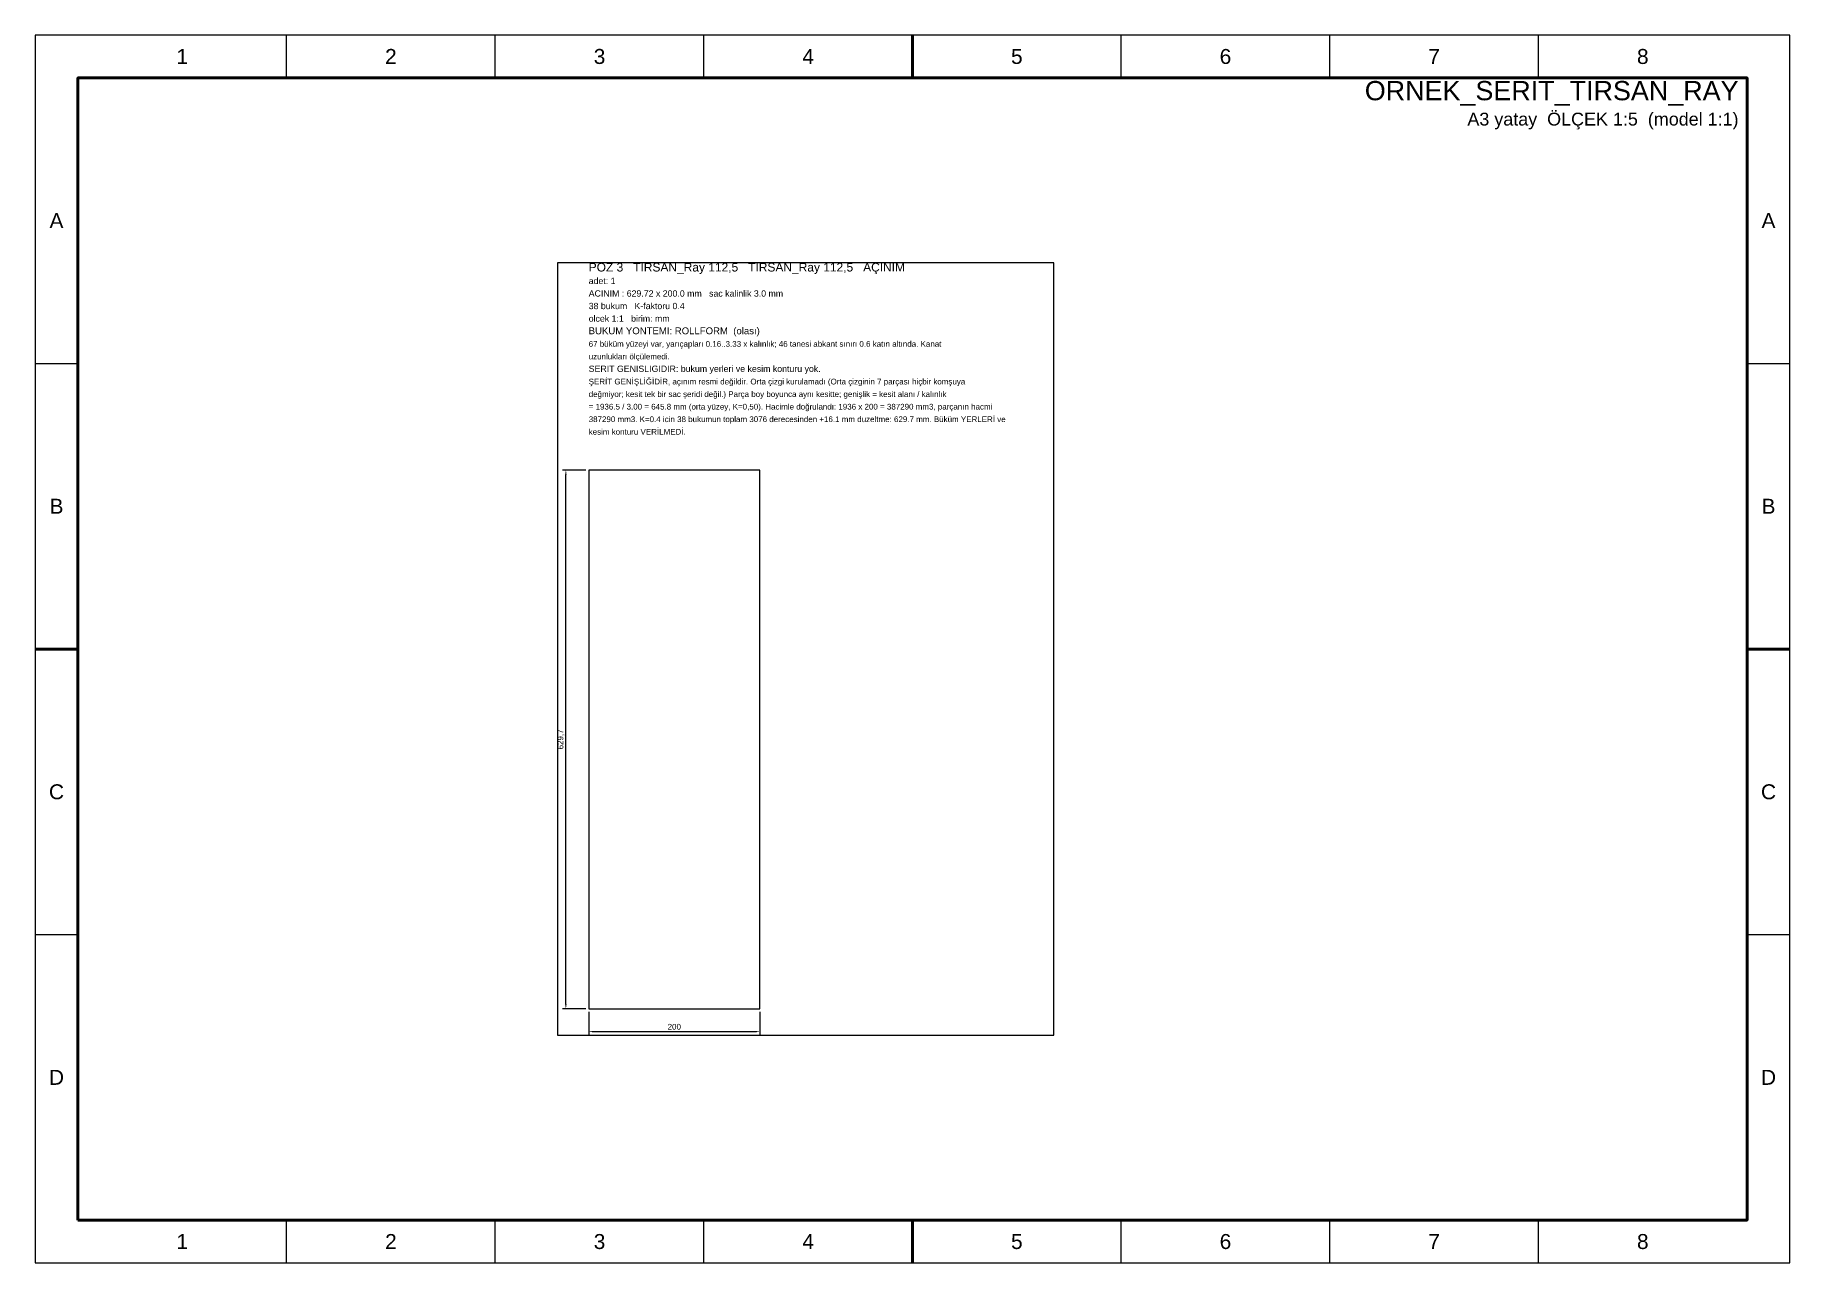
# Paper-space layout 'PAFTA' of a CAD drawing. Header units: millimetres. Extents: x 5 to 415, y 5 to 292.
# The model-space entities are those that its viewports show. They can reach past a viewport. Long polylines and large blocks are cut down to what shows.
import ezdxf
from ezdxf.enums import TextEntityAlignment as Align

# ---------------------------------------------------------------- set-up
doc = ezdxf.new("R2010")
doc.units = ezdxf.units.MM
for name, color, linetype, lineweight in [('GORUNEN', 7, 'Continuous', 9), ('OLCU', 4, 'Continuous', 9), ('YAZI', 3, 'Continuous', 9)]:
    doc.layers.add(name, color=color, linetype=linetype, lineweight=lineweight)
for name, color, linetype in [('PAFTA_BILGI', 7, 'Continuous'), ('PAFTA_BOLGE', 7, 'Continuous'), ('PAFTA_CERCEVE', 7, 'Continuous')]:
    doc.layers.add(name, color=color, linetype=linetype)
doc.styles.add('PI3D', font='arial.ttf')
doc.dimstyles.new('PF_MM', dxfattribs={"dimtxt": 6.666667, "dimasz": 5.333333, "dimexe": 4, "dimexo": 3.333333, "dimgap": 2.333333, "dimtad": 1, "dimdec": 1, "dimtxsty": 'PI3D', "dimcen": 2.5, "dimclrd": 4, "dimclre": 4, "dimclrt": 3, "dimazin": 3, "dimtfac": 1, "dimtmove": 0, "dimatfit": 3})

msp = doc.modelspace()

# ---------------------------------------------------------------- linework, layer by layer
at = {"layer": 'GORUNEN'}
msp.add_lwpolyline([(0, 0), (200, 0), (200, 629.72), (0, 629.72), (0, 0)], dxfattribs=at)

# ---------------------------------------------------------------- texts
at = {"layer": 'YAZI', "style": 'PI3D'}
for s, height, p in [('POZ 3   TIRSAN_Ray 112,5   TIRSAN_Ray 112,5   AÇINIM', 10, (0, 861.72)), ('adet: 1', 7.333, (0, 847.05)), ('ACINIM : 629.72 x 200.0 mm   sac kalinlik 3.0 mm', 7.3333, (0, 832.39)), ('38 bukum   K-faktoru 0.4', 7.3333, (0, 817.72)), ('olcek 1:1   birim: mm', 7.3333, (0, 803.05)), ('67 büküm yüzeyi var, yarıçapları 0.16..3.33 x kalınlık; 46 tanesi abkant sınırı 0.6 katın altında. Kanat', 6.66667, (0, 773.72)), ('BUKUM YONTEMI: ROLLFORM  (olası)', 8, (0, 788.39)), ('uzunlukları ölçülemedi.', 6.6667, (0, 759.05)), ('ŞERİT GENİŞLİĞİDİR, açınım resmi değildir. Orta çizgi kurulamadı (Orta çizginin 7 parçası hiçbir komşuya', 6.66667, (0, 729.72)), ('SERIT GENISLIGIDIR: bukum yerleri ve kesim konturu yok.', 7.3333, (0, 744.39)), ('değmiyor; kesit tek bir sac şeridi değil.) Parça boy boyunca aynı kesitte; genişlik = kesit alanı / kalınlık', 6.66667, (0, 715.05)), ('= 1936.5 / 3.00 = 645.8 mm (orta yüzey, K=0,50). Hacimle doğrulandı: 1936 x 200 = 387290 mm3, parçanın hacmi', 6.66667, (0, 700.39)), ('387290 mm3. K=0.4 icin 38 bukumun toplam 3076 derecesinden +16.1 mm duzeltme: 629.7 mm. Büküm YERLERİ ve', 6.66667, (0, 685.72)), ('kesim konturu VERİLMEDİ.', 6.6667, (0, 671.05))]:
    msp.add_text(s, height=height, dxfattribs=at).set_placement(p)

# ---------------------------------------------------------------- dimensions: what is measured, and where the dimension line sits
at = {"layer": 'OLCU'}
msp.add_linear_dim(base=(-26.67, 0), p1=(0, 0), p2=(0, 629.72), angle=90, dimstyle='PF_MM', dxfattribs=at).render()
msp.add_linear_dim(base=(0, -26.67), p1=(0, 0), p2=(200, 0), dimstyle='PF_MM', dxfattribs=at).render()

psp = doc.layouts.new('PAFTA')

# ---------------------------------------------------------------- linework, layer by layer
at = {"layer": 'PAFTA_BOLGE', "lineweight": 13}
for p, q in [((63.75, 282), (63.75, 292)), ((112.5, 282), (112.5, 292)), ((161.25, 282), (161.25, 292)), ((210, 282), (210, 292)), ((258.75, 282), (258.75, 292)), ((307.5, 282), (307.5, 292)), ((356.25, 282), (356.25, 292)), ((5, 215.25), (15, 215.25)), ((405, 215.25), (415, 215.25)), ((5, 148.5), (15, 148.5)), ((405, 148.5), (415, 148.5)), ((5, 81.75), (15, 81.75)), ((405, 81.75), (415, 81.75)), ((63.75, 5), (63.75, 15)), ((112.5, 5), (112.5, 15)), ((161.25, 5), (161.25, 15)), ((210, 5), (210, 15)), ((258.75, 5), (258.75, 15)), ((307.5, 5), (307.5, 15)), ((356.25, 5), (356.25, 15))]:
    psp.add_line(p, q, dxfattribs=at)
at = {"layer": 'PAFTA_CERCEVE', "lineweight": 50}
for p, q in [((210, 282), (210, 292)), ((15, 148.5), (5, 148.5)), ((405, 148.5), (415, 148.5)), ((210, 15), (210, 5))]:
    psp.add_line(p, q, dxfattribs=at)
at = {"layer": 'PAFTA_CERCEVE', "lineweight": 13}
psp.add_lwpolyline([(5, 5), (415, 5), (415, 292), (5, 292)], close=True, dxfattribs=at)
at = {"layer": 'PAFTA_CERCEVE', "lineweight": 50}
psp.add_lwpolyline([(15, 15), (405, 15), (405, 282), (15, 282)], close=True, dxfattribs=at)

# ---------------------------------------------------------------- texts
at = {"layer": 'PAFTA_BILGI', "lineweight": 35, "style": 'PI3D'}
psp.add_text('ORNEK_SERIT_TIRSAN_RAY', height=4.5, dxfattribs=at).set_placement((403, 275.416), align=Align.BOTTOM_RIGHT)
at = {"layer": 'PAFTA_BILGI', "lineweight": 13, "style": 'PI3D'}
psp.add_text('A3 yatay  ÖLÇEK 1:5  (model 1:1)', height=3, dxfattribs=at).set_placement((403, 269.96), align=Align.BOTTOM_RIGHT)
at = {"layer": 'PAFTA_BOLGE', "lineweight": 13, "style": 'PI3D'}
for s, p in [('1', (39.375, 287)), ('2', (88.125, 287)), ('3', (136.875, 287)), ('4', (185.625, 287)), ('5', (234.375, 287)), ('6', (283.125, 287)), ('7', (331.875, 287)), ('8', (380.625, 287)), ('A', (10, 248.625)), ('A', (410, 248.625)), ('B', (10, 181.875)), ('B', (410, 181.875)), ('C', (10, 115.125)), ('C', (410, 115.125)), ('D', (10, 48.375)), ('D', (410, 48.375)), ('1', (39.375, 10)), ('2', (88.125, 10)), ('3', (136.875, 10)), ('4', (185.625, 10)), ('5', (234.375, 10)), ('6', (283.125, 10)), ('7', (331.875, 10)), ('8', (380.625, 10))]:
    psp.add_text(s, height=3.5, dxfattribs=at).set_placement(p, align=Align.MIDDLE_CENTER)

# ---------------------------------------------------------------- viewports
at = {"layer": 'VIEWPORTS'}
psp.add_viewport(center=(185.011, 148.5), size=(115.978, 180.4773), view_center_point=(253.328, 420.527), view_height=902.3867, dxfattribs=at)

doc.saveas('drawing.dxf')
